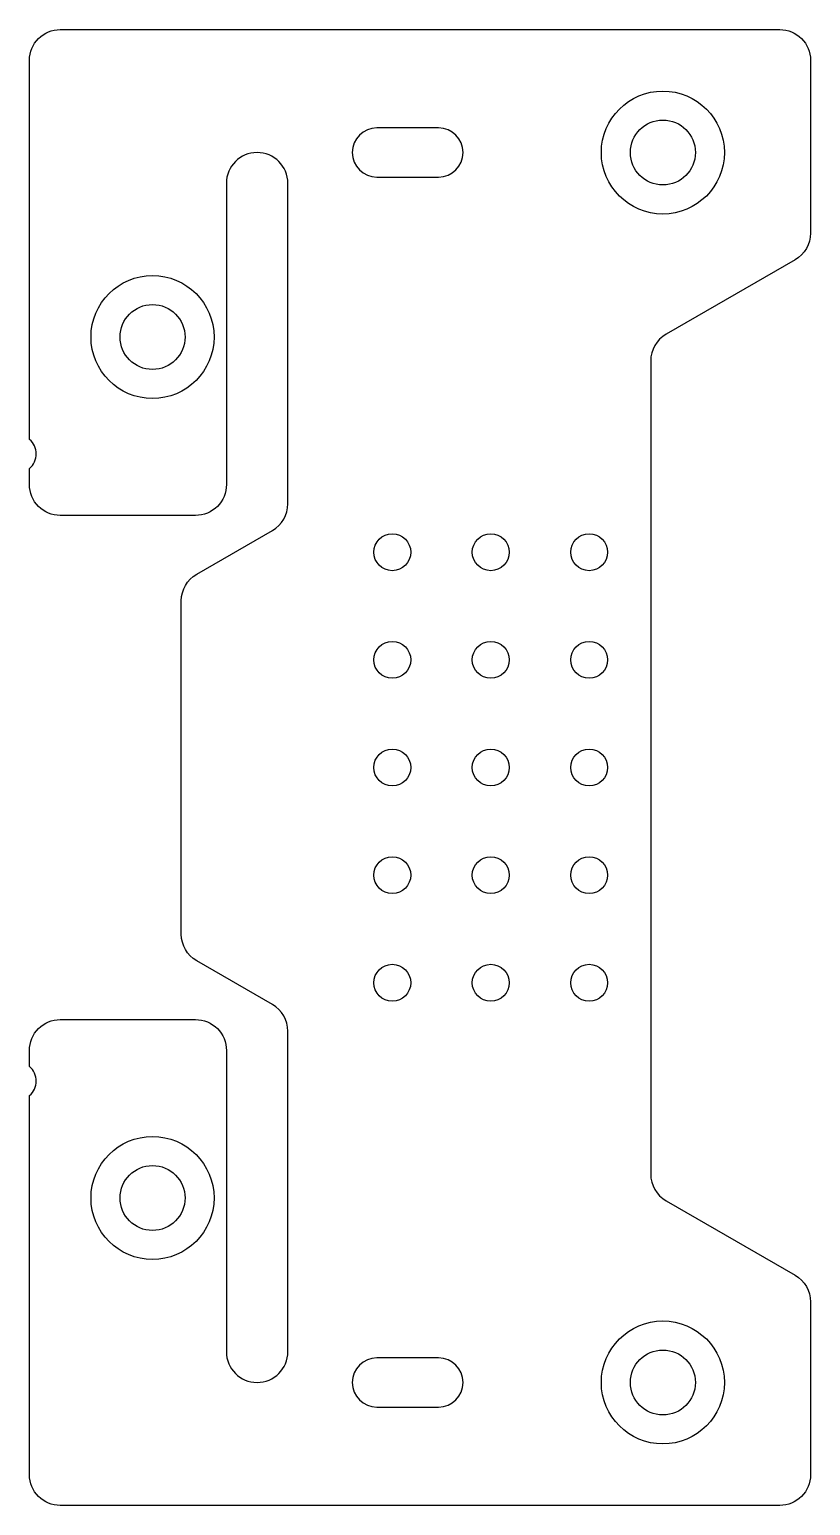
# Model space of a CAD drawing. Header units: millimetres. Extents: x -31 to 33, y 20 to 140.
import ezdxf

# ---------------------------------------------------------------- set-up
doc = ezdxf.new("R2010")
doc.units = ezdxf.units.MM
doc.layers.get('0').update_dxf_attribs({"linetype": 'CONTINUOUS'})

msp = doc.modelspace()

# ---------------------------------------------------------------- linework, layer by layer
for points in [[(-18.4, 66.44), (-18.4, 93.56, -0.267949), (-17.15, 95.72), (-10.99, 99.28, 0.267949), (-9.74, 101.44), (-9.74, 127.5, 1), (-14.74, 127.5), (-14.74, 103, -0.414214), (-17.24, 100.5), (-28.24, 100.5, -0.414214), (-30.74, 103), (-30.74, 104.32, 0.46442), (-30.74, 106.68), (-30.74, 137.5, -0.414214), (-28.24, 140), (30.24, 140, -0.414214), (32.74, 137.5), (32.74, 123.44, -0.267949), (31.49, 121.28), (21, 115.22, 0.267949), (19.75, 113.06), (19.75, 46.94, 0.267949), (21, 44.78), (31.49, 38.72, -0.267949), (32.74, 36.56), (32.74, 22.5, -0.414214), (30.24, 20), (-28.24, 20, -0.414214), (-30.74, 22.5), (-30.74, 53.32, 0.46442), (-30.74, 55.68), (-30.74, 57, -0.414214), (-28.24, 59.5), (-17.24, 59.5, -0.414214), (-14.74, 57), (-14.74, 32.5, 1), (-9.74, 32.5), (-9.74, 58.56, 0.267949), (-10.99, 60.72), (-17.15, 64.28, -0.267949)], [(2.5, 132), (-2.5, 132, 1), (-2.5, 128), (2.5, 128, 1)], [(-2.5, 28), (2.5, 28, 1), (2.5, 32), (-2.5, 32, 1)]]:
    msp.add_lwpolyline(points, format="xyb", close=True)
for centre, radius in [((20.74, 130), 5), ((20.74, 130), 5), ((20.74, 130), 2.64), ((20.74, 130), 2.64), ((-20.74, 115), 5), ((-20.74, 115), 5), ((-20.74, 115), 2.64), ((-1.25, 97.5), 1.5), ((6.75, 97.5), 1.5), ((14.75, 97.5), 1.5), ((-1.25, 88.75), 1.5), ((6.75, 88.75), 1.5), ((14.75, 88.75), 1.5), ((-1.25, 80), 1.5), ((6.75, 80), 1.5), ((14.75, 80), 1.5), ((-1.25, 71.25), 1.5), ((6.75, 71.25), 1.5), ((14.75, 71.25), 1.5), ((-1.25, 62.5), 1.5), ((6.75, 62.5), 1.5), ((14.75, 62.5), 1.5), ((-20.74, 45), 5), ((-20.74, 45), 5), ((-20.74, 45), 5), ((-20.74, 45), 2.64), ((20.74, 30), 5), ((20.74, 30), 5), ((20.74, 30), 2.64)]:
    msp.add_circle(centre, radius)

doc.saveas('drawing.dxf')
